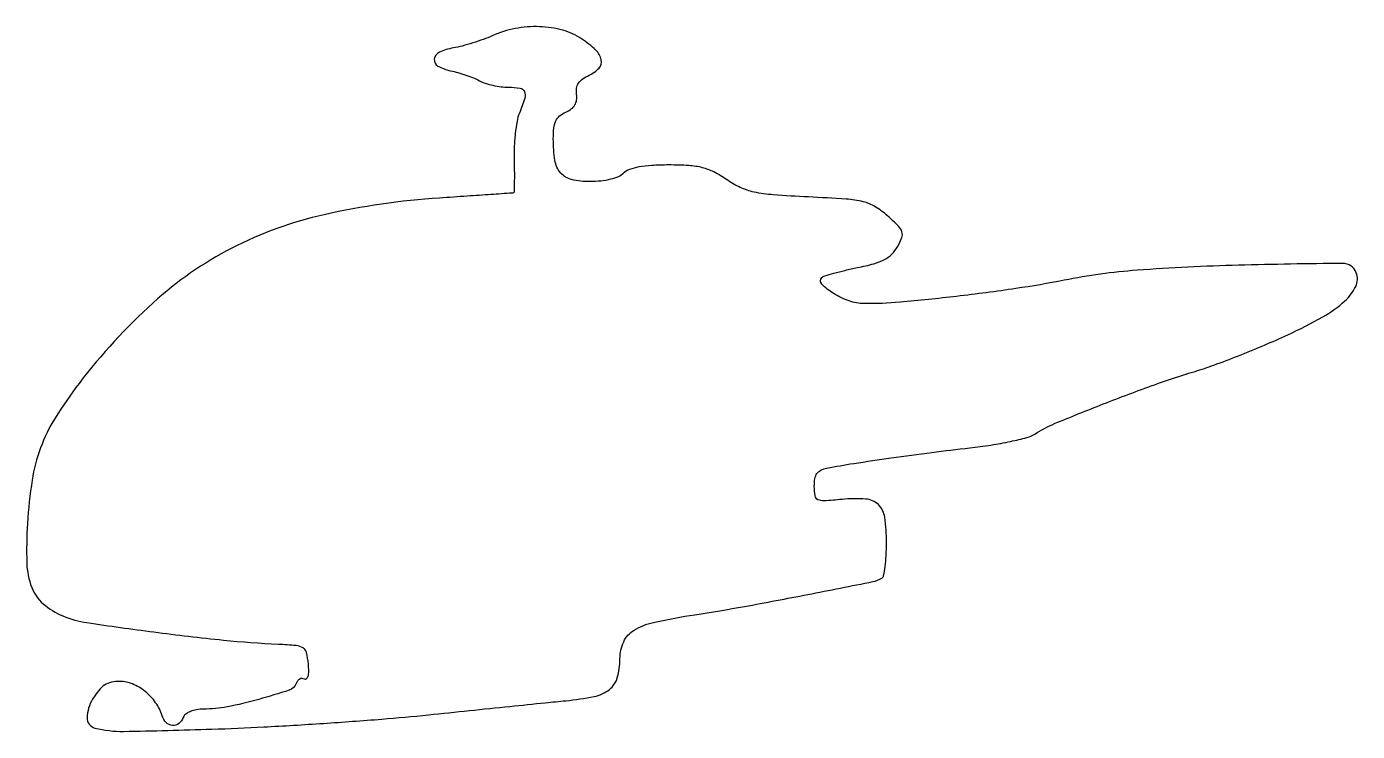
# Model space of a CAD drawing. Extents: x 0 to 240, y 0 to 127.
import ezdxf

# ---------------------------------------------------------------- set-up
doc = ezdxf.new("R2010")
doc.units = 0

msp = doc.modelspace()

# ---------------------------------------------------------------- linework, layer by layer
msp.add_lwpolyline([(84, 125.263983, -0.018384), (82.40571, 124.616859, -0.011553), (80.5, 123.973217, -0.011595), (78.592794, 123.425989, -0.020748), (77, 123.078594, 0.063325), (74.475307, 122.298353, 0.261646), (73.564682, 121.056628, 0.306818), (74.206532, 119.806882, 0.074636), (76.5, 118.964644, -0.019146), (77.808128, 118.642807, -0.013277), (79.260376, 118.183884, -0.013411), (80.633523, 117.667885, -0.026702), (81.684259, 117.173649, 0.045055), (82.740601, 116.723283, 0.02326), (84.127453, 116.344759, 0.022921), (85.600687, 116.085644, 0.032078), (86.934259, 116, -0.039649), (89.003543, 115.835652, -0.260094), (89.791573, 115.214629, -0.176639), (89.845057, 114.0213, -0.018102), (88.884482, 111.3151, 0.049957), (88.465787, 109.844934, 0.01686), (88.145978, 107.637873, 0.016579), (87.95457, 105.157921, 0.01827), (87.9369, 102.75, -0.004945), (87.979535, 100.542227, -0.008157), (87.96667, 98.676345, -0.002667), (87.921359, 97.089281, -0.363535), (87.802418, 96.956706, -0.018444), (87.560222, 96.931106, -0.000038), (83.770085, 96.67165, -0.000267), (79.505569, 96.382334, -0.000166), (74.5, 96.047097, 0.038541), (53.736168, 93.045046, 0.063671), (37.100935, 87.014143, 0.06595), (22.919133, 77.172117, 0.044725), (9.599979, 62.673228, 0.024594), (5.271327, 56.406018, 0.05047), (2.654776, 51.04982, 0.049702), (1.141155, 45.225018, 0.023169), (0.294708, 37.460208, 0.023047), (0.17956, 30.338052, 0.084152), (1.064441, 25.923595, 0.123437), (3.129519, 22.977521, 0.080458), (6.681069, 20.784251, 0.061144), (11.018535, 19.581393, 0.004668), (23.062773, 17.895791, 0.007097), (35.588087, 16.442399, 0.014314), (45.5, 15.720519, -0.011488), (48.680268, 15.50696, -0.126001), (49.876761, 15.082764, -0.190306), (50.487576, 14.196216, -0.032942), (50.821034, 12.147081, -0.022309), (50.888015, 10.830889, -0.059126), (50.782986, 9.896026, -0.136978), (50.529483, 9.434468, -0.350886), (50.175819, 9.391338, 0.133119), (49.767217, 9.512777, 0.124138), (49.341119, 9.416239, 0.106331), (48.962029, 9.10863, 0.077867), (48.691146, 8.637523, -0.224908), (47.418748, 7.423478, -0.012068), (41.941277, 5.756996, -0.019421), (36.257921, 4.412046, -0.048421), (32.0131, 4, 0.041066), (30.73935, 3.895206, 0.05646), (29.635139, 3.581299, 0.067945), (28.807612, 3.101473, 0.136653), (28.361626, 2.5, -0.133096), (27.559296, 1.401993, -0.192313), (26.422263, 1.056326, -0.179619), (25.300589, 1.584807, -0.117464), (24.555951, 2.823715, 0.07814), (23.386083, 5.16552, 0.067537), (21.502853, 7.170377, 0.070195), (19.236391, 8.53402, 0.100708), (16.946346, 9, 0.055236), (15.404618, 8.829162, 0.089115), (14.190627, 8.31807, 0.078143), (13.125546, 7.360668, 0.034073), (12.026375, 5.802973, 0.131085), (11.040416, 2.446309, 0.350688), (12.449003, 0.591723, 0.06613), (17.612136, -0.002523, 0.003856), (33.494348, 0.397656, 0.005006), (42.847188, 0.799298, 0.00328), (53.61709, 1.440746, 0.003299), (64.101441, 2.203733, 0.006324), (72.5, 2.977666, -0.000304), (79.887003, 3.748188, -0.000313), (87.197999, 4.501668, -0.000302), (93.533877, 5.146772, -0.001342), (97.259145, 5.513699, 0.026977), (102.329485, 6.277093, 0.114201), (105.101487, 7.551061, 0.160126), (106.526795, 9.65682, 0.069479), (107, 13.045748, -0.107141), (107.672932, 16.150106, -0.153971), (109.540819, 18.226943, -0.080535), (113.267741, 19.681286, -0.015085), (120.5, 21.00603, 0.007171), (129.422448, 22.494833, 0.003448), (140.821807, 24.646674, 0.000948), (152.561365, 26.969792, 0.089315), (154.164205, 27.601484, 0.209036), (154.493157, 28.077105, 0.015445), (154.754485, 29.675493, 0.019399), (154.939251, 31.669846, 0.013398), (155, 33.936572, 0.033687), (154.689227, 38.54403, 0.166853), (153.539961, 40.832779, 0.179411), (151.282452, 41.840206, 0.040143), (146.994833, 41.773525, -0.0082), (143.74226, 41.51475, -0.126529), (142.648257, 41.723707, -0.24805), (142.136127, 42.40575, -0.039465), (142, 44.127741, -0.041245), (142.115231, 45.522251, -0.109865), (142.48697, 46.442956, -0.128258), (143.171885, 47.035339, -0.066689), (144.25, 47.398339, -0.009117), (149.097979, 48.247317, -0.003532), (155.841624, 49.253176, -0.003496), (163.164883, 50.240486, -0.004323), (170, 51.053378, 0.011347), (173.797882, 51.559249, 0.013505), (177.353103, 52.213979, 0.012324), (180.303977, 52.916664, 0.080482), (181.691416, 53.534659, -0.046728), (185.278455, 55.430794, -0.00499), (194.029291, 58.955488, -0.006733), (203.24332, 62.41798, -0.013812), (210.567864, 64.832019, 0.014784), (213.952396, 65.954799, 0.006422), (218.38488, 67.636998, 0.006348), (223.05436, 69.546937, 0.008396), (227.253898, 71.41102, 0.01922), (233.580532, 74.648476, 0.056355), (237.548003, 77.504945, 0.097323), (239.498974, 80.124392, 0.205976), (239.597926, 82.605405, 0.312829), (237.156751, 84.268418, 0.00439), (218.393889, 83.94703, 0.012062), (200.141564, 83.03311, 0.030645), (187, 81.242466, -0.01294), (178.30566, 79.742717, -0.007173), (167.629695, 78.340546, -0.006786), (157.448134, 77.291461, -0.024689), (150.95393, 77.033269, -0.084099), (148.281677, 77.512462, -0.051959), (145.399203, 78.901529, -0.06184), (143.367553, 80.532422, -0.409962), (143.376107, 81.709441, -0.120084), (143.886126, 82.019598, -0.008142), (145.525674, 82.510765, -0.011298), (147.523996, 83.025679, -0.008216), (149.76777, 83.51134, 0.017612), (152.715586, 84.207611, 0.053698), (154.627121, 84.958849, 0.0756), (155.952573, 85.930677, 0.068697), (156.980126, 87.282247, 0.035864), (157.757129, 88.927736, 0.171539), (157.78749, 89.949875, 0.119739), (157.166878, 90.96572, 0.013804), (155.207431, 92.814806, 0.044848), (152.959439, 94.485691, 0.078588), (150.822518, 95.370824, 0.04182), (147.714726, 95.84768, 0.005324), (140.952885, 96.240384, -0.006392), (134.596716, 96.623152, -0.034119), (131.156632, 97.111952, -0.056902), (128.676863, 97.94209, -0.042349), (126.171829, 99.380922, 0.033087), (123.911387, 100.735476, 0.056837), (121.858558, 101.508544, 0.046376), (119.409991, 101.888442, 0.015311), (115.767678, 102, 0.014016), (112.69488, 101.913847, 0.031636), (110.383783, 101.636789, 0.042364), (108.700513, 101.175925, 0.108796), (107.642857, 100.5, -0.097374), (106.735707, 99.890952, -0.03841), (105.302151, 99.415335, -0.034147), (103.542686, 99.103707, -0.026764), (101.606612, 99, -0.056085), (98.293054, 99.372855, -0.160709), (96.334248, 100.554485, -0.139637), (95.301735, 102.795024, -0.038606), (95, 106.69713, -0.026703), (95.10521, 108.665758, -0.082762), (95.461377, 109.943078, -0.110118), (96.142812, 110.827596, -0.07051), (97.25, 111.512872, 0.05765), (98.239736, 112.090928, 0.09695), (98.881867, 112.803112, 0.10163), (99.189753, 113.679463, 0.068448), (99.188274, 114.743315, -0.073435), (99.197683, 115.845791, -0.108817), (99.547578, 116.742785, -0.094357), (100.287956, 117.495917, -0.044593), (101.477265, 118.171595, 0.099632), (103.232008, 119.440643, 0.243185), (103.6437, 120.934311, 0.154224), (102.660307, 122.675183, 0.039412), (100.095195, 124.714832, 0.081716), (96.690718, 126.275885, 0.058253), (92.535879, 126.90587, 0.055587), (88.13476, 126.566519, 0.058651)], format="xyb", close=True)

doc.saveas('drawing.dxf')
